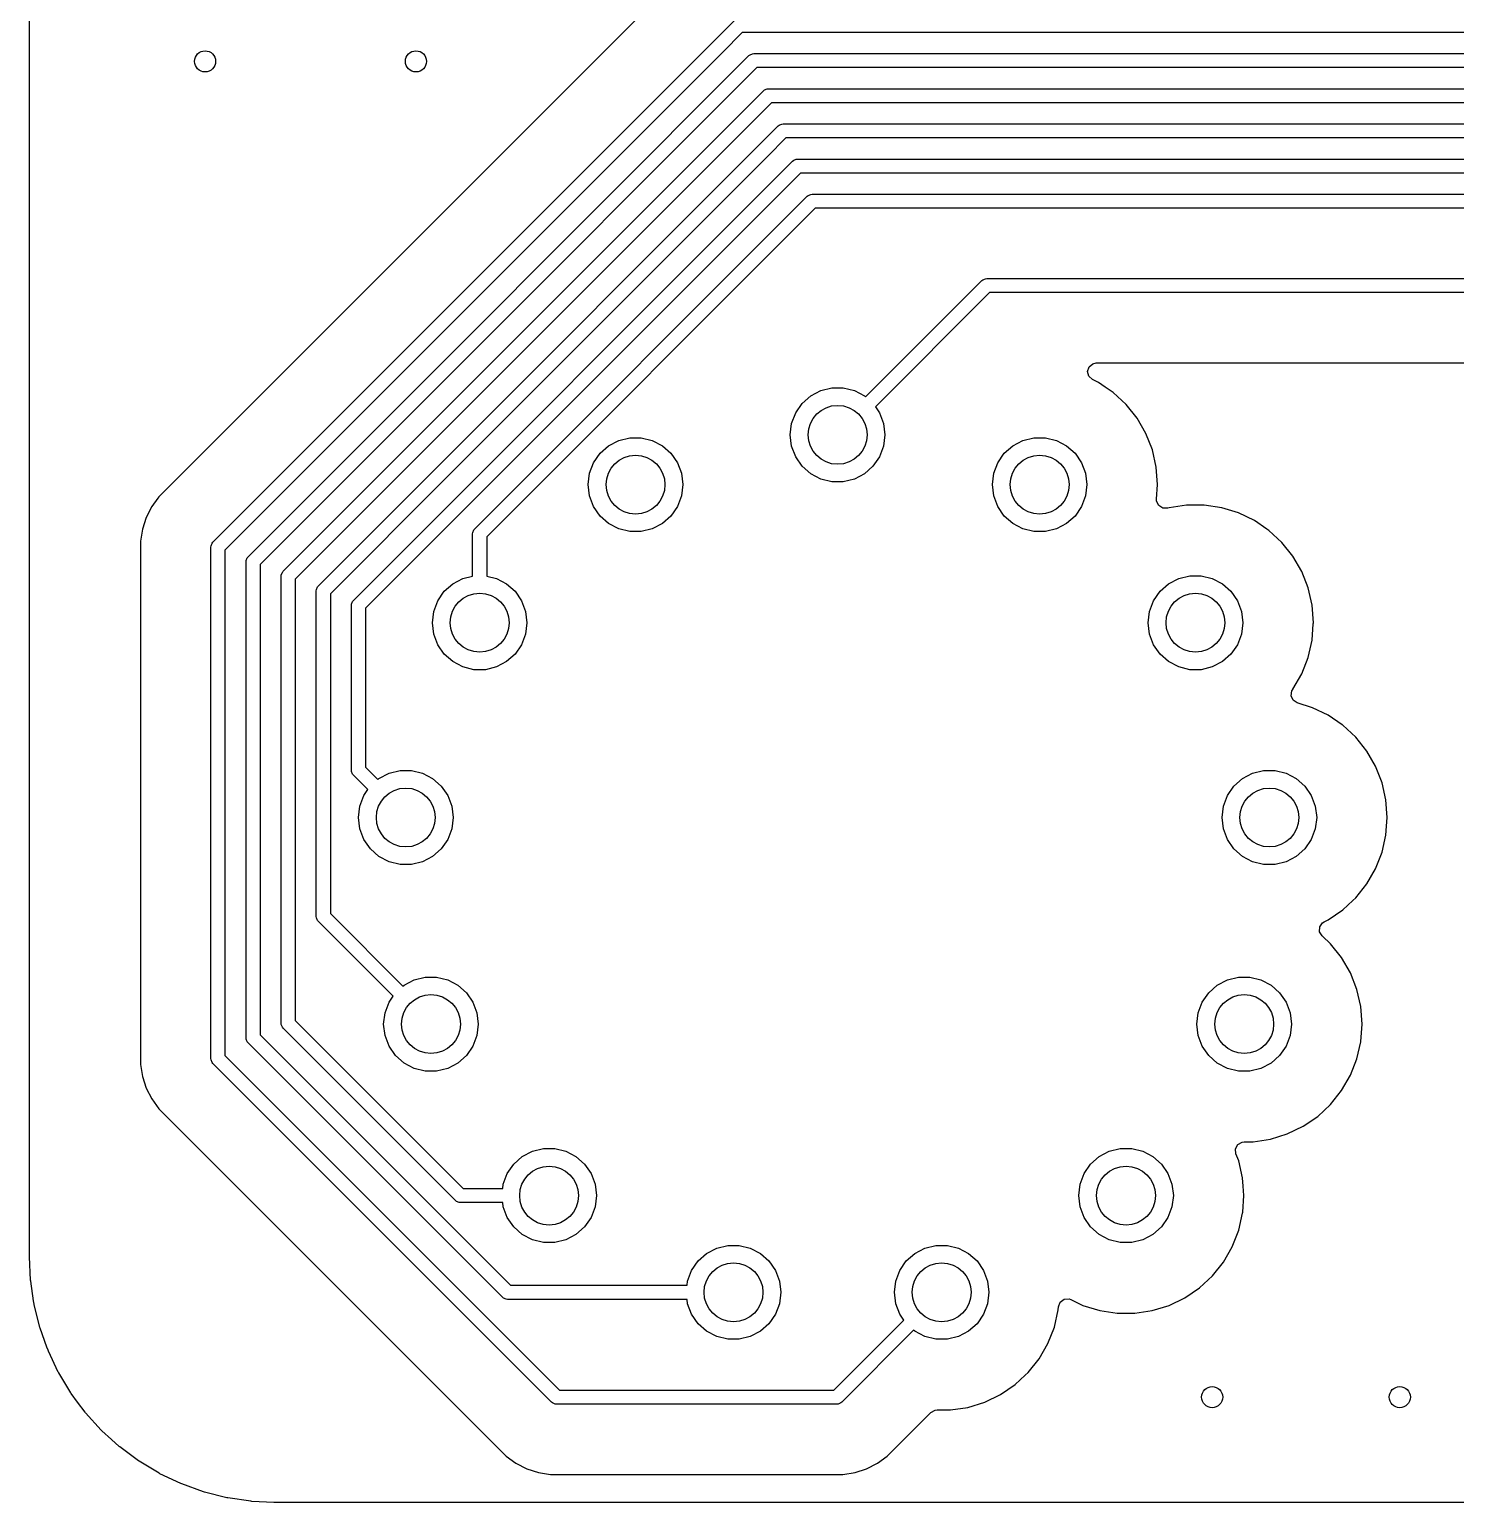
# Model space of a CAD drawing. Extents: x 2.85 to 10.26, y -4.55 to -2.42.
# Drawn here: x 2.854 to 3.653, y -4.547 to -3.722 of the extents above; entities that cross this region are included whole.
import ezdxf

# ---------------------------------------------------------------- set-up
doc = ezdxf.new("R2010")
doc.units = 0
doc.header["$MEASUREMENT"] = 0
doc.layers.add('BLACK', color=7, linetype='CONTINUOUS')

msp = doc.modelspace()

# ---------------------------------------------------------------- linework, layer by layer
at = {"layer": 'BLACK', "linetype": 'CONTINUOUS'}
for p, q in [((2.85435, -4.40933), (2.85435, -3.62693)), ((3.20697, -3.70392), (2.93172, -3.97916)), ((3.23723, -3.72936), (3.2493, -3.71729)), ((3.25371, -3.72402), (3.2428, -3.73493)), ((3.99506, -3.72402), (3.25371, -3.72402)), ((2.95716, -4.00943), (3.23723, -3.72936)), ((3.2428, -3.73493), (2.96388, -4.01384)), ((3.23723, -3.72936), (3.23723, -3.72936)), ((3.2428, -3.73493), (3.2428, -3.73493)), ((3.25745, -3.73698), (3.25805, -3.73649)), ((3.25805, -3.73649), (3.25947, -3.7359)), ((3.25947, -3.7359), (3.26023, -3.73583)), ((3.26023, -3.73583), (4.00158, -3.73583)), ((3.08383, -3.9106), (3.25745, -3.73698)), ((3.26186, -3.7437), (3.0894, -3.91617)), ((4.00321, -3.7437), (3.26186, -3.7437)), ((3.16184, -3.86043), (3.2656, -3.75666)), ((3.2656, -3.75666), (3.2662, -3.75618)), ((3.2662, -3.75618), (3.26762, -3.75559)), ((3.26762, -3.75559), (3.26839, -3.75551)), ((3.26839, -3.75551), (4.00973, -3.75551)), ((3.27002, -3.76339), (3.1674, -3.866)), ((4.01137, -3.76339), (3.27002, -3.76339)), ((3.26223, -3.78788), (3.27376, -3.77635)), ((3.27376, -3.77635), (3.27435, -3.77586)), ((3.27435, -3.77586), (3.27477, -3.77569)), ((3.27477, -3.77569), (3.27577, -3.77527)), ((3.27577, -3.77527), (3.27654, -3.7752)), ((3.27654, -3.7752), (4.01789, -3.7752)), ((3.27817, -3.78307), (3.26779, -3.79345)), ((4.01952, -3.78307), (3.27817, -3.78307)), ((3.08214, -3.96797), (3.26223, -3.78788)), ((3.26779, -3.79345), (3.08771, -3.97353)), ((3.0359, -4.04204), (3.28191, -3.79603)), ((3.28633, -3.80276), (3.04262, -4.04646)), ((3.28191, -3.79603), (3.28251, -3.79555)), ((3.28251, -3.79555), (3.28393, -3.79496)), ((3.28393, -3.79496), (3.28469, -3.79488)), ((3.28469, -3.79488), (4.02604, -3.79488)), ((4.02767, -3.80276), (3.28633, -3.80276)), ((3.1038, -4.00198), (3.29006, -3.81572)), ((3.29006, -3.81572), (3.29066, -3.81523)), ((3.29066, -3.81523), (3.29208, -3.81464)), ((3.29208, -3.81464), (3.29285, -3.81457)), ((3.29285, -3.81457), (3.9563, -3.81457)), ((3.29448, -3.82244), (3.11052, -4.0064)), ((3.95516, -3.82244), (3.29448, -3.82244)), ((2.99653, -4.02574), (3.16184, -3.86043)), ((3.16184, -3.86043), (3.16184, -3.86043)), ((3.1674, -3.866), (3.00325, -4.03015)), ((3.1674, -3.866), (3.1674, -3.866)), ((3.32277, -3.92806), (3.38787, -3.86296)), ((3.38787, -3.86296), (3.38846, -3.86247)), ((3.38846, -3.86247), (3.38853, -3.86245)), ((3.38853, -3.86245), (3.38988, -3.86189)), ((3.38988, -3.86189), (3.39065, -3.86181)), ((3.39065, -3.86181), (3.7406, -3.86181)), ((3.39228, -3.86969), (3.32827, -3.9337)), ((3.7406, -3.86969), (3.39228, -3.86969)), ((3.44799, -3.91123), (3.45011, -3.90948)), ((3.45011, -3.90948), (3.45204, -3.90907)), ((3.45204, -3.90907), (3.71319, -3.90907)), ((2.97685, -4.01758), (3.08383, -3.9106)), ((3.0894, -3.91617), (2.98357, -4.022)), ((3.08383, -3.9106), (3.08383, -3.9106)), ((3.0894, -3.91617), (3.0894, -3.91617)), ((3.44716, -3.91386), (3.44799, -3.91123)), ((3.44788, -3.91651), (3.44716, -3.91386)), ((3.44993, -3.91836), (3.44788, -3.91651)), ((3.45332, -3.91999), (3.44993, -3.91836)), ((3.29203, -3.9275), (3.29769, -3.92454)), ((3.29769, -3.92454), (3.30389, -3.92301)), ((3.30389, -3.92301), (3.31028, -3.92301)), ((3.31028, -3.92301), (3.31648, -3.92454)), ((3.31648, -3.92454), (3.32214, -3.9275)), ((3.45704, -3.92253), (3.45332, -3.91999)), ((3.45332, -3.91999), (3.45332, -3.91999)), ((3.45332, -3.91999), (3.45332, -3.91999)), ((3.46148, -3.92555), (3.45704, -3.92253)), ((3.46872, -3.93227), (3.46148, -3.92555)), ((3.28362, -3.937), (3.28725, -3.93174)), ((3.28725, -3.93174), (3.29203, -3.9275)), ((3.32214, -3.9275), (3.32277, -3.92806)), ((3.32827, -3.9337), (3.33055, -3.937)), ((3.47488, -3.93999), (3.46872, -3.93227)), ((3.46872, -3.93227), (3.46872, -3.93227)), ((3.46872, -3.93227), (3.46872, -3.93227)), ((3.28059, -3.94931), (3.28136, -3.94297)), ((3.28136, -3.94297), (3.28362, -3.937)), ((3.33055, -3.937), (3.33282, -3.94297)), ((3.33282, -3.94297), (3.33359, -3.94931)), ((3.47982, -3.94854), (3.47488, -3.93999)), ((3.18449, -3.95244), (3.19069, -3.95091)), ((3.19069, -3.95091), (3.19708, -3.95091)), ((3.19708, -3.95091), (3.20328, -3.95244)), ((3.28136, -3.95566), (3.28059, -3.94931)), ((3.33359, -3.94931), (3.33282, -3.95566)), ((3.41089, -3.95244), (3.41709, -3.95091)), ((3.41709, -3.95091), (3.42348, -3.95091)), ((3.42348, -3.95091), (3.42968, -3.95244)), ((3.48343, -3.95774), (3.47982, -3.94854)), ((3.17405, -3.95964), (3.17883, -3.9554)), ((3.17883, -3.9554), (3.18449, -3.95244)), ((3.20328, -3.95244), (3.20894, -3.9554)), ((3.20894, -3.9554), (3.21372, -3.95964)), ((3.28362, -3.96163), (3.28136, -3.95566)), ((3.33282, -3.95566), (3.33055, -3.96163)), ((3.40045, -3.95964), (3.40523, -3.9554)), ((3.40523, -3.9554), (3.41089, -3.95244)), ((3.42968, -3.95244), (3.43534, -3.9554)), ((3.43534, -3.9554), (3.44012, -3.95964)), ((3.48562, -3.96737), (3.48343, -3.95774)), ((3.16816, -3.97087), (3.17042, -3.9649)), ((3.17042, -3.9649), (3.17405, -3.95964)), ((3.21372, -3.95964), (3.21735, -3.9649)), ((3.21735, -3.9649), (3.21962, -3.97087)), ((3.28725, -3.96689), (3.28362, -3.96163)), ((3.29203, -3.97112), (3.28725, -3.96689)), ((3.32692, -3.96689), (3.32214, -3.97112)), ((3.33055, -3.96163), (3.32692, -3.96689)), ((3.39456, -3.97087), (3.39682, -3.9649)), ((3.39682, -3.9649), (3.40045, -3.95964)), ((3.44012, -3.95964), (3.44375, -3.9649)), ((3.44375, -3.9649), (3.44602, -3.97087)), ((3.48636, -3.97721), (3.48562, -3.96737)), ((3.48562, -3.96737), (3.48562, -3.96737)), ((3.48562, -3.96737), (3.48562, -3.96737)), ((3.01622, -4.03389), (3.08214, -3.96797)), ((3.08771, -3.97353), (3.02294, -4.0383)), ((3.08214, -3.96797), (3.08214, -3.96797)), ((3.08771, -3.97353), (3.08771, -3.97353)), ((3.16739, -3.97721), (3.16816, -3.97087)), ((3.21962, -3.97087), (3.22039, -3.97721)), ((3.29769, -3.97409), (3.29203, -3.97112)), ((3.30389, -3.97562), (3.29769, -3.97409)), ((3.31028, -3.97562), (3.30389, -3.97562)), ((3.31648, -3.97409), (3.31028, -3.97562)), ((3.32214, -3.97112), (3.31648, -3.97409)), ((3.39379, -3.97721), (3.39456, -3.97087)), ((3.44602, -3.97087), (3.44679, -3.97721)), ((2.9269, -3.98399), (2.92632, -3.98478)), ((2.93172, -3.97916), (2.9269, -3.98399)), ((2.9269, -3.98399), (2.9269, -3.98399)), ((2.9269, -3.98399), (2.9269, -3.98399)), ((3.16816, -3.98356), (3.16739, -3.97721)), ((3.17042, -3.98953), (3.16816, -3.98356)), ((3.21962, -3.98356), (3.21735, -3.98953)), ((3.22039, -3.97721), (3.21962, -3.98356)), ((3.39456, -3.98356), (3.39379, -3.97721)), ((3.39682, -3.98953), (3.39456, -3.98356)), ((3.44602, -3.98356), (3.44375, -3.98953)), ((3.44679, -3.97721), (3.44602, -3.98356)), ((3.48575, -3.98532), (3.48636, -3.97721)), ((3.48636, -3.97721), (3.48636, -3.97721)), ((2.92289, -3.9895), (2.91979, -3.99558)), ((2.92632, -3.98478), (2.92289, -3.9895)), ((3.17405, -3.99479), (3.17042, -3.98953)), ((3.21735, -3.98953), (3.21372, -3.99479)), ((3.40045, -3.99479), (3.39682, -3.98953)), ((3.44375, -3.98953), (3.44012, -3.99479)), ((3.4858, -3.98644), (3.48575, -3.98532)), ((3.48698, -3.98893), (3.4858, -3.98644)), ((3.48931, -3.99039), (3.48698, -3.98893)), ((3.49206, -3.99035), (3.48931, -3.99039)), ((3.49288, -3.9901), (3.49206, -3.99035)), ((3.50265, -3.98862), (3.49288, -3.9901)), ((3.49288, -3.9901), (3.49288, -3.9901)), ((3.51252, -3.98862), (3.50265, -3.98862)), ((3.50265, -3.98862), (3.50265, -3.98862)), ((3.52229, -3.9901), (3.51252, -3.98862)), ((3.51252, -3.98862), (3.51252, -3.98862)), ((3.53173, -3.99301), (3.52229, -3.9901)), ((3.52229, -3.9901), (3.52229, -3.9901)), ((2.91979, -3.99558), (2.91769, -4.00207)), ((3.17883, -3.99902), (3.17405, -3.99479)), ((3.18449, -4.00199), (3.17883, -3.99902)), ((3.20894, -3.99902), (3.20328, -4.00199)), ((3.21372, -3.99479), (3.20894, -3.99902)), ((3.40523, -3.99902), (3.40045, -3.99479)), ((3.41089, -4.00199), (3.40523, -3.99902)), ((3.43534, -3.99902), (3.42968, -4.00199)), ((3.44012, -3.99479), (3.43534, -3.99902)), ((3.54062, -3.99729), (3.53173, -3.99301)), ((3.53173, -3.99301), (3.53173, -3.99301)), ((3.54763, -4.00207), (3.54062, -3.99729)), ((3.54062, -3.99729), (3.54062, -3.99729)), ((3.54062, -3.99729), (3.54062, -3.99729)), ((3.54062, -3.99729), (3.54062, -3.99729)), ((2.91769, -4.00207), (2.91662, -4.0088)), ((2.91662, -4.0088), (2.91662, -4.30194)), ((3.10265, -4.00477), (3.10273, -4.004)), ((3.10265, -4.02839), (3.10265, -4.00477)), ((3.10273, -4.004), (3.10331, -4.00258)), ((3.10331, -4.00258), (3.1038, -4.00198)), ((3.11052, -4.0064), (3.11052, -4.02839)), ((3.19069, -4.00352), (3.18449, -4.00199)), ((3.19708, -4.00352), (3.19069, -4.00352)), ((3.20328, -4.00199), (3.19708, -4.00352)), ((3.41709, -4.00352), (3.41089, -4.00199)), ((3.42348, -4.00352), (3.41709, -4.00352)), ((3.42968, -4.00199), (3.42348, -4.00352)), ((3.54878, -4.00285), (3.54763, -4.00207)), ((3.55602, -4.00957), (3.54878, -4.00285)), ((2.95601, -4.01221), (2.95609, -4.01144)), ((2.95601, -4.29853), (2.95601, -4.01221)), ((2.95609, -4.01144), (2.95667, -4.01002)), ((2.95667, -4.01002), (2.95716, -4.00943)), ((2.96388, -4.01384), (2.96388, -4.2969)), ((3.56218, -4.01729), (3.55602, -4.00957)), ((3.55602, -4.00957), (3.55602, -4.00957)), ((3.55602, -4.00957), (3.55602, -4.00957)), ((3.56712, -4.02584), (3.56218, -4.01729)), ((2.97569, -4.02037), (2.97577, -4.0196)), ((2.97569, -4.287), (2.97569, -4.02037)), ((2.97577, -4.0196), (2.97636, -4.01818)), ((2.97636, -4.01818), (2.97685, -4.01758)), ((2.98357, -4.022), (2.98357, -4.28537)), ((2.99538, -4.02852), (2.99546, -4.02775)), ((2.99538, -4.27884), (2.99538, -4.02852)), ((2.99546, -4.02775), (2.99604, -4.02633)), ((2.99604, -4.02633), (2.99653, -4.02574)), ((3.00325, -4.03015), (3.00325, -4.27721)), ((3.08675, -4.03694), (3.09153, -4.0327)), ((3.09153, -4.0327), (3.09719, -4.02974)), ((3.09719, -4.02974), (3.10265, -4.02839)), ((3.11052, -4.02839), (3.11598, -4.02974)), ((3.11598, -4.02974), (3.12164, -4.0327)), ((3.12164, -4.0327), (3.12642, -4.03694)), ((3.48775, -4.03694), (3.49253, -4.0327)), ((3.49253, -4.0327), (3.49819, -4.02974)), ((3.49819, -4.02974), (3.50439, -4.02821)), ((3.50439, -4.02821), (3.51078, -4.02821)), ((3.51078, -4.02821), (3.51698, -4.02974)), ((3.51698, -4.02974), (3.52264, -4.0327)), ((3.52264, -4.0327), (3.52742, -4.03694)), ((3.57073, -4.03504), (3.56712, -4.02584)), ((3.01506, -4.03667), (3.01514, -4.0359)), ((3.01506, -4.21903), (3.01506, -4.03667)), ((3.01514, -4.0359), (3.01573, -4.03449)), ((3.01573, -4.03449), (3.01622, -4.03389)), ((3.02294, -4.0383), (3.02294, -4.2174)), ((3.03541, -4.04264), (3.0359, -4.04204)), ((3.08312, -4.0422), (3.08675, -4.03694)), ((3.12642, -4.03694), (3.13005, -4.0422)), ((3.48412, -4.0422), (3.48775, -4.03694)), ((3.52742, -4.03694), (3.53105, -4.0422)), ((3.57292, -4.04467), (3.57073, -4.03504)), ((3.03475, -4.04483), (3.03483, -4.04406)), ((3.03475, -4.13711), (3.03475, -4.04483)), ((3.03483, -4.04406), (3.03541, -4.04264)), ((3.04262, -4.04646), (3.04262, -4.13548)), ((3.08009, -4.05451), (3.08086, -4.04817)), ((3.08086, -4.04817), (3.08312, -4.0422)), ((3.13005, -4.0422), (3.13232, -4.04817)), ((3.13232, -4.04817), (3.13309, -4.05451)), ((3.48109, -4.05451), (3.48186, -4.04817)), ((3.48186, -4.04817), (3.48412, -4.0422)), ((3.53105, -4.0422), (3.53332, -4.04817)), ((3.53332, -4.04817), (3.53409, -4.05451)), ((3.57366, -4.05451), (3.57292, -4.04467)), ((3.57292, -4.04467), (3.57292, -4.04467)), ((3.57292, -4.04467), (3.57292, -4.04467)), ((3.08086, -4.06086), (3.08009, -4.05451)), ((3.13309, -4.05451), (3.13232, -4.06086)), ((3.48186, -4.06086), (3.48109, -4.05451)), ((3.53409, -4.05451), (3.53332, -4.06086)), ((3.57292, -4.06436), (3.57361, -4.05522)), ((3.57361, -4.05522), (3.57366, -4.05451)), ((3.57366, -4.05451), (3.57366, -4.05451)), ((3.08312, -4.06683), (3.08086, -4.06086)), ((3.08675, -4.07209), (3.08312, -4.06683)), ((3.13005, -4.06683), (3.12642, -4.07209)), ((3.13232, -4.06086), (3.13005, -4.06683)), ((3.48412, -4.06683), (3.48186, -4.06086)), ((3.48775, -4.07209), (3.48412, -4.06683)), ((3.53105, -4.06683), (3.52742, -4.07209)), ((3.53332, -4.06086), (3.53105, -4.06683)), ((3.57073, -4.07399), (3.57292, -4.06436)), ((3.09153, -4.07632), (3.08675, -4.07209)), ((3.12642, -4.07209), (3.12164, -4.07632)), ((3.49253, -4.07632), (3.48775, -4.07209)), ((3.52742, -4.07209), (3.52264, -4.07632)), ((3.56712, -4.08318), (3.57073, -4.07399)), ((3.09719, -4.07929), (3.09153, -4.07632)), ((3.10339, -4.08082), (3.09719, -4.07929)), ((3.10978, -4.08082), (3.10339, -4.08082)), ((3.11598, -4.07929), (3.10978, -4.08082)), ((3.12164, -4.07632), (3.11598, -4.07929)), ((3.49819, -4.07929), (3.49253, -4.07632)), ((3.50439, -4.08082), (3.49819, -4.07929)), ((3.51078, -4.08082), (3.50439, -4.08082)), ((3.51698, -4.07929), (3.51078, -4.08082)), ((3.52264, -4.07632), (3.51698, -4.07929)), ((3.56218, -4.09173), (3.56712, -4.08318)), ((3.56114, -4.09542), (3.56157, -4.09271)), ((3.56225, -4.09794), (3.56114, -4.09542)), ((3.56157, -4.09271), (3.56208, -4.09189)), ((3.56208, -4.09189), (3.56215, -4.09178)), ((3.56208, -4.09189), (3.56208, -4.09189)), ((3.56215, -4.09178), (3.56217, -4.09175)), ((3.56217, -4.09175), (3.56218, -4.09173)), ((3.56454, -4.09946), (3.56225, -4.09794)), ((3.57313, -4.10211), (3.56454, -4.09946)), ((3.58202, -4.10639), (3.57313, -4.10211)), ((3.57313, -4.10211), (3.57313, -4.10211)), ((3.58974, -4.11165), (3.58202, -4.10639)), ((3.58202, -4.10639), (3.58202, -4.10639)), ((3.58202, -4.10639), (3.58202, -4.10639)), ((3.58202, -4.10639), (3.58202, -4.10639)), ((3.59018, -4.11195), (3.58974, -4.11165)), ((3.59742, -4.11867), (3.59018, -4.11195)), ((3.60358, -4.12639), (3.59742, -4.11867)), ((3.59742, -4.11867), (3.59742, -4.11867)), ((3.59742, -4.11867), (3.59742, -4.11867)), ((3.60852, -4.13494), (3.60358, -4.12639)), ((3.03483, -4.13788), (3.03475, -4.13711)), ((3.03541, -4.1393), (3.03483, -4.13788)), ((3.0359, -4.1399), (3.03541, -4.1393)), ((3.044, -4.148), (3.0359, -4.1399)), ((3.04262, -4.13548), (3.0495, -4.14236)), ((3.05013, -4.1418), (3.05579, -4.13884)), ((3.05579, -4.13884), (3.06199, -4.13731)), ((3.06199, -4.13731), (3.06838, -4.13731)), ((3.06838, -4.13731), (3.07458, -4.13884)), ((3.07458, -4.13884), (3.08024, -4.1418)), ((3.53393, -4.1418), (3.53959, -4.13884)), ((3.53959, -4.13884), (3.54579, -4.13731)), ((3.54579, -4.13731), (3.55218, -4.13731)), ((3.55218, -4.13731), (3.55838, -4.13884)), ((3.55838, -4.13884), (3.56404, -4.1418)), ((3.61213, -4.14414), (3.60852, -4.13494)), ((3.04172, -4.1513), (3.044, -4.148)), ((3.0495, -4.14236), (3.05013, -4.1418)), ((3.08024, -4.1418), (3.08502, -4.14604)), ((3.08502, -4.14604), (3.08865, -4.1513)), ((3.52552, -4.1513), (3.52915, -4.14604)), ((3.52915, -4.14604), (3.53393, -4.1418)), ((3.56404, -4.1418), (3.56882, -4.14604)), ((3.56882, -4.14604), (3.57245, -4.1513)), ((3.61432, -4.15377), (3.61213, -4.14414)), ((3.03869, -4.16361), (3.03946, -4.15727)), ((3.03946, -4.15727), (3.04172, -4.1513)), ((3.08865, -4.1513), (3.09092, -4.15727)), ((3.09092, -4.15727), (3.09169, -4.16361)), ((3.52249, -4.16361), (3.52326, -4.15727)), ((3.52326, -4.15727), (3.52552, -4.1513)), ((3.57245, -4.1513), (3.57472, -4.15727)), ((3.57472, -4.15727), (3.57549, -4.16361)), ((3.61506, -4.16361), (3.61432, -4.15377)), ((3.61432, -4.15377), (3.61432, -4.15377)), ((3.61432, -4.15377), (3.61432, -4.15377)), ((3.03946, -4.16996), (3.03869, -4.16361)), ((3.09169, -4.16361), (3.09092, -4.16996)), ((3.52326, -4.16996), (3.52249, -4.16361)), ((3.57549, -4.16361), (3.57472, -4.16996)), ((3.61469, -4.1685), (3.61506, -4.16361)), ((3.61506, -4.16361), (3.61506, -4.16361)), ((3.04172, -4.17593), (3.03946, -4.16996)), ((3.09092, -4.16996), (3.08865, -4.17593)), ((3.52552, -4.17593), (3.52326, -4.16996)), ((3.57472, -4.16996), (3.57245, -4.17593)), ((3.61213, -4.18309), (3.61432, -4.17346)), ((3.61432, -4.17346), (3.61469, -4.1685)), ((3.04535, -4.18119), (3.04172, -4.17593)), ((3.05013, -4.18542), (3.04535, -4.18119)), ((3.08502, -4.18119), (3.08024, -4.18542)), ((3.08865, -4.17593), (3.08502, -4.18119)), ((3.52915, -4.18119), (3.52552, -4.17593)), ((3.53393, -4.18542), (3.52915, -4.18119)), ((3.56882, -4.18119), (3.56404, -4.18542)), ((3.57245, -4.17593), (3.56882, -4.18119)), ((3.05579, -4.18839), (3.05013, -4.18542)), ((3.06199, -4.18992), (3.05579, -4.18839)), ((3.06838, -4.18992), (3.06199, -4.18992)), ((3.07458, -4.18839), (3.06838, -4.18992)), ((3.08024, -4.18542), (3.07458, -4.18839)), ((3.53959, -4.18839), (3.53393, -4.18542)), ((3.54579, -4.18992), (3.53959, -4.18839)), ((3.55218, -4.18992), (3.54579, -4.18992)), ((3.55838, -4.18839), (3.55218, -4.18992)), ((3.56404, -4.18542), (3.55838, -4.18839)), ((3.60852, -4.19228), (3.61213, -4.18309)), ((3.60358, -4.20083), (3.60852, -4.19228)), ((3.59742, -4.20856), (3.60358, -4.20083)), ((3.58202, -4.22084), (3.59018, -4.21527)), ((3.59018, -4.21527), (3.5958, -4.21006)), ((3.5958, -4.21006), (3.59742, -4.20856)), ((3.59742, -4.20856), (3.59742, -4.20856)), ((3.59742, -4.20856), (3.59742, -4.20856)), ((3.01514, -4.2198), (3.01506, -4.21903)), ((3.01573, -4.22122), (3.01514, -4.2198)), ((3.01622, -4.22181), (3.01573, -4.22122)), ((3.0581, -4.2637), (3.01622, -4.22181)), ((3.02294, -4.2174), (3.0636, -4.25806)), ((3.57721, -4.22481), (3.57878, -4.22254)), ((3.57878, -4.22254), (3.57973, -4.22194)), ((3.57973, -4.22194), (3.58202, -4.22084)), ((3.57712, -4.22756), (3.57721, -4.22481)), ((3.57852, -4.22992), (3.57712, -4.22756)), ((3.57868, -4.23007), (3.57852, -4.22992)), ((3.58332, -4.23437), (3.57868, -4.23007)), ((3.58948, -4.24209), (3.58332, -4.23437)), ((3.58332, -4.23437), (3.58332, -4.23437)), ((3.58332, -4.23437), (3.58332, -4.23437)), ((3.59442, -4.25064), (3.58948, -4.24209)), ((3.06423, -4.2575), (3.06989, -4.25454)), ((3.06989, -4.25454), (3.07609, -4.25301)), ((3.07609, -4.25301), (3.08248, -4.25301)), ((3.08248, -4.25301), (3.08868, -4.25454)), ((3.08868, -4.25454), (3.09434, -4.2575)), ((3.51983, -4.2575), (3.52549, -4.25454)), ((3.52549, -4.25454), (3.53169, -4.25301)), ((3.53169, -4.25301), (3.53808, -4.25301)), ((3.53808, -4.25301), (3.54428, -4.25454)), ((3.54428, -4.25454), (3.54994, -4.2575)), ((3.59803, -4.25984), (3.59442, -4.25064)), ((3.05582, -4.267), (3.0581, -4.2637)), ((3.0636, -4.25806), (3.06423, -4.2575)), ((3.09434, -4.2575), (3.09912, -4.26174)), ((3.09912, -4.26174), (3.10275, -4.267)), ((3.51142, -4.267), (3.51505, -4.26174)), ((3.51505, -4.26174), (3.51983, -4.2575)), ((3.54994, -4.2575), (3.55472, -4.26174)), ((3.55472, -4.26174), (3.55835, -4.267)), ((3.60022, -4.26947), (3.59803, -4.25984)), ((3.05279, -4.27931), (3.05356, -4.27297)), ((3.05356, -4.27297), (3.05582, -4.267)), ((3.10275, -4.267), (3.10502, -4.27297)), ((3.10502, -4.27297), (3.10579, -4.27931)), ((3.50839, -4.27931), (3.50916, -4.27297)), ((3.50916, -4.27297), (3.51142, -4.267)), ((3.55835, -4.267), (3.56062, -4.27297)), ((3.56062, -4.27297), (3.56139, -4.27931)), ((3.60096, -4.27931), (3.60022, -4.26947)), ((3.60022, -4.26947), (3.60022, -4.26947)), ((3.60022, -4.26947), (3.60022, -4.26947)), ((2.99546, -4.27961), (2.99538, -4.27884)), ((2.99604, -4.28103), (2.99546, -4.27961)), ((2.99653, -4.28163), (2.99604, -4.28103)), ((3.00325, -4.27721), (3.09742, -4.37138)), ((3.05356, -4.28566), (3.05279, -4.27931)), ((3.10579, -4.27931), (3.10502, -4.28566)), ((3.50916, -4.28566), (3.50839, -4.27931)), ((3.56139, -4.27931), (3.56062, -4.28566)), ((3.60023, -4.28905), (3.60096, -4.27931)), ((3.60096, -4.27931), (3.60096, -4.27931)), ((2.97577, -4.28777), (2.97569, -4.287)), ((2.97636, -4.28919), (2.97577, -4.28777)), ((2.97685, -4.28978), (2.97636, -4.28919)), ((2.98357, -4.28537), (3.12378, -4.42558)), ((3.093, -4.3781), (2.99653, -4.28163)), ((3.05582, -4.29163), (3.05356, -4.28566)), ((3.10502, -4.28566), (3.10275, -4.29163)), ((3.51142, -4.29163), (3.50916, -4.28566)), ((3.56062, -4.28566), (3.55835, -4.29163)), ((3.59803, -4.29879), (3.60022, -4.28916)), ((3.60022, -4.28916), (3.60023, -4.28905)), ((2.96388, -4.2969), (3.15124, -4.48425)), ((3.11936, -4.4323), (2.97685, -4.28978)), ((3.05945, -4.29689), (3.05582, -4.29163)), ((3.06423, -4.30112), (3.05945, -4.29689)), ((3.09912, -4.29689), (3.09434, -4.30112)), ((3.10275, -4.29163), (3.09912, -4.29689)), ((3.51505, -4.29689), (3.51142, -4.29163)), ((3.51983, -4.30112), (3.51505, -4.29689)), ((3.55472, -4.29689), (3.54994, -4.30112)), ((3.55835, -4.29163), (3.55472, -4.29689)), ((2.91662, -4.30194), (2.91768, -4.30865)), ((2.95609, -4.2993), (2.95601, -4.29853)), ((2.95667, -4.30072), (2.95609, -4.2993)), ((2.95716, -4.30131), (2.95667, -4.30072)), ((3.14682, -4.49097), (2.95716, -4.30131)), ((3.06989, -4.30409), (3.06423, -4.30112)), ((3.07609, -4.30562), (3.06989, -4.30409)), ((3.08248, -4.30562), (3.07609, -4.30562)), ((3.08868, -4.30409), (3.08248, -4.30562)), ((3.09434, -4.30112), (3.08868, -4.30409)), ((3.52549, -4.30409), (3.51983, -4.30112)), ((3.53169, -4.30562), (3.52549, -4.30409)), ((3.53808, -4.30562), (3.53169, -4.30562)), ((3.54428, -4.30409), (3.53808, -4.30562)), ((3.54994, -4.30112), (3.54428, -4.30409)), ((3.59442, -4.30798), (3.59803, -4.29879)), ((2.91768, -4.30865), (2.91769, -4.30867)), ((2.91769, -4.30867), (2.91979, -4.31516)), ((3.58948, -4.31653), (3.59442, -4.30798)), ((2.91979, -4.31516), (2.92289, -4.32124)), ((2.92289, -4.32124), (2.9269, -4.32675)), ((3.58332, -4.32426), (3.58948, -4.31653)), ((2.9269, -4.32675), (3.11656, -4.51641)), ((3.57608, -4.33097), (3.58332, -4.32426)), ((3.55903, -4.34082), (3.56792, -4.33654)), ((3.56792, -4.33654), (3.57608, -4.33097)), ((3.53003, -4.34913), (3.5313, -4.34669)), ((3.5313, -4.34669), (3.53369, -4.34533)), ((3.53369, -4.34533), (3.53481, -4.3452)), ((3.53481, -4.3452), (3.53982, -4.3452)), ((3.53982, -4.3452), (3.54959, -4.34373)), ((3.53982, -4.3452), (3.53982, -4.3452)), ((3.53982, -4.3452), (3.53982, -4.3452)), ((3.54959, -4.34373), (3.55903, -4.34082)), ((3.54959, -4.34373), (3.54959, -4.34373)), ((3.54959, -4.34373), (3.54959, -4.34373)), ((3.12565, -4.35774), (3.13043, -4.3535)), ((3.13043, -4.3535), (3.13609, -4.35054)), ((3.13609, -4.35054), (3.14229, -4.34901)), ((3.14229, -4.34901), (3.14868, -4.34901)), ((3.14868, -4.34901), (3.15488, -4.35054)), ((3.15488, -4.35054), (3.16054, -4.3535)), ((3.16054, -4.3535), (3.16532, -4.35774)), ((3.44885, -4.35774), (3.45363, -4.3535)), ((3.45363, -4.3535), (3.45929, -4.35054)), ((3.45929, -4.35054), (3.46549, -4.34901)), ((3.46549, -4.34901), (3.47188, -4.34901)), ((3.47188, -4.34901), (3.47808, -4.35054)), ((3.47808, -4.35054), (3.48374, -4.3535)), ((3.48374, -4.3535), (3.48852, -4.35774)), ((3.53027, -4.35187), (3.53003, -4.34913)), ((3.53183, -4.35584), (3.53027, -4.35187)), ((3.11976, -4.36897), (3.12202, -4.363)), ((3.12202, -4.363), (3.12565, -4.35774)), ((3.16532, -4.35774), (3.16895, -4.363)), ((3.16895, -4.363), (3.17122, -4.36897)), ((3.44296, -4.36897), (3.44522, -4.363)), ((3.44522, -4.363), (3.44885, -4.35774)), ((3.48852, -4.35774), (3.49215, -4.363)), ((3.49215, -4.363), (3.49442, -4.36897)), ((3.53402, -4.36547), (3.53183, -4.35584)), ((3.09742, -4.37138), (3.11946, -4.37138)), ((3.11946, -4.37138), (3.11976, -4.36897)), ((3.17122, -4.36897), (3.17199, -4.37531)), ((3.44219, -4.37531), (3.44296, -4.36897)), ((3.49442, -4.36897), (3.49519, -4.37531)), ((3.53437, -4.37008), (3.53402, -4.36547)), ((3.53402, -4.36547), (3.53402, -4.36547)), ((3.53402, -4.36547), (3.53402, -4.36547)), ((3.53476, -4.37531), (3.53437, -4.37008)), ((3.0936, -4.37859), (3.093, -4.3781)), ((3.09502, -4.37917), (3.0936, -4.37859)), ((3.09579, -4.37925), (3.09502, -4.37917)), ((3.11946, -4.37925), (3.09579, -4.37925)), ((3.11976, -4.38166), (3.11946, -4.37925)), ((3.17199, -4.37531), (3.17122, -4.38166)), ((3.44296, -4.38166), (3.44219, -4.37531)), ((3.49519, -4.37531), (3.49442, -4.38166)), ((3.53407, -4.38457), (3.53476, -4.37531)), ((3.53476, -4.37531), (3.53476, -4.37531)), ((3.12202, -4.38763), (3.11976, -4.38166)), ((3.12565, -4.39289), (3.12202, -4.38763)), ((3.16895, -4.38763), (3.16532, -4.39289)), ((3.17122, -4.38166), (3.16895, -4.38763)), ((3.44522, -4.38763), (3.44296, -4.38166)), ((3.44885, -4.39289), (3.44522, -4.38763)), ((3.49215, -4.38763), (3.48852, -4.39289)), ((3.49442, -4.38166), (3.49215, -4.38763)), ((3.53183, -4.39479), (3.53402, -4.38516)), ((3.53402, -4.38516), (3.53407, -4.38457)), ((3.13043, -4.39712), (3.12565, -4.39289)), ((3.16532, -4.39289), (3.16054, -4.39712)), ((3.45363, -4.39712), (3.44885, -4.39289)), ((3.48852, -4.39289), (3.48374, -4.39712)), ((3.52822, -4.40398), (3.53183, -4.39479)), ((3.13609, -4.40009), (3.13043, -4.39712)), ((3.14229, -4.40162), (3.13609, -4.40009)), ((3.14868, -4.40162), (3.14229, -4.40162)), ((3.15488, -4.40009), (3.14868, -4.40162)), ((3.16054, -4.39712), (3.15488, -4.40009)), ((3.23373, -4.4077), (3.23939, -4.40474)), ((3.23939, -4.40474), (3.24559, -4.40321)), ((3.24559, -4.40321), (3.25198, -4.40321)), ((3.25198, -4.40321), (3.25818, -4.40474)), ((3.25818, -4.40474), (3.26384, -4.4077)), ((3.35033, -4.4077), (3.35599, -4.40474)), ((3.35599, -4.40474), (3.36219, -4.40321)), ((3.36219, -4.40321), (3.36858, -4.40321)), ((3.36858, -4.40321), (3.37478, -4.40474)), ((3.37478, -4.40474), (3.38044, -4.4077)), ((3.45929, -4.40009), (3.45363, -4.39712)), ((3.46549, -4.40162), (3.45929, -4.40009)), ((3.47188, -4.40162), (3.46549, -4.40162)), ((3.47808, -4.40009), (3.47188, -4.40162)), ((3.48374, -4.39712), (3.47808, -4.40009)), ((3.52328, -4.41253), (3.52822, -4.40398)), ((2.85436, -4.40957), (2.85435, -4.40933)), ((2.855, -4.42271), (2.85436, -4.40957)), ((3.22532, -4.4172), (3.22895, -4.41194)), ((3.22895, -4.41194), (3.23373, -4.4077)), ((3.26384, -4.4077), (3.26862, -4.41194)), ((3.26862, -4.41194), (3.27225, -4.4172)), ((3.34192, -4.4172), (3.34555, -4.41194)), ((3.34555, -4.41194), (3.35033, -4.4077)), ((3.38044, -4.4077), (3.38522, -4.41194)), ((3.38522, -4.41194), (3.38885, -4.4172)), ((3.51712, -4.42026), (3.52328, -4.41253)), ((3.22306, -4.42317), (3.22532, -4.4172)), ((3.27225, -4.4172), (3.27452, -4.42317)), ((3.33966, -4.42317), (3.34192, -4.4172)), ((3.38885, -4.4172), (3.39112, -4.42317)), ((3.50988, -4.42697), (3.51712, -4.42026)), ((2.85505, -4.42319), (2.855, -4.42271)), ((2.85669, -4.43423), (2.85505, -4.42319)), ((3.12378, -4.42558), (3.22276, -4.42558)), ((3.22276, -4.42558), (3.22306, -4.42317)), ((3.27452, -4.42317), (3.27529, -4.42951)), ((3.27529, -4.42951), (3.27452, -4.43586)), ((3.33889, -4.42951), (3.33966, -4.42317)), ((3.33966, -4.43586), (3.33889, -4.42951)), ((3.39112, -4.42317), (3.39189, -4.42951)), ((3.39189, -4.42951), (3.39112, -4.43586)), ((3.50172, -4.43254), (3.50988, -4.42697)), ((2.85696, -4.43609), (2.85669, -4.43423)), ((2.85706, -4.43656), (2.85696, -4.43609)), ((2.86017, -4.44899), (2.85706, -4.43656)), ((3.11996, -4.43279), (3.11936, -4.4323)), ((3.12138, -4.43337), (3.11996, -4.43279)), ((3.12215, -4.43345), (3.12138, -4.43337)), ((3.22276, -4.43345), (3.12215, -4.43345)), ((3.22306, -4.43586), (3.22276, -4.43345)), ((3.22532, -4.44183), (3.22306, -4.43586)), ((3.27452, -4.43586), (3.27225, -4.44183)), ((3.34192, -4.44183), (3.33966, -4.43586)), ((3.39112, -4.43586), (3.38885, -4.44183)), ((3.43072, -4.43936), (3.43085, -4.43762)), ((3.43085, -4.43762), (3.43182, -4.43505)), ((3.43182, -4.43505), (3.43403, -4.43341)), ((3.43403, -4.43341), (3.43678, -4.43322)), ((3.43678, -4.43322), (3.43784, -4.43359)), ((3.43784, -4.43359), (3.44455, -4.43682)), ((3.44455, -4.43682), (3.45398, -4.43973)), ((3.48339, -4.43973), (3.49283, -4.43682)), ((3.49283, -4.43682), (3.50172, -4.43254)), ((3.22895, -4.44709), (3.22532, -4.44183)), ((3.27225, -4.44183), (3.26862, -4.44709)), ((3.30508, -4.48425), (3.3442, -4.44513)), ((3.3442, -4.44513), (3.34192, -4.44183)), ((3.38885, -4.44183), (3.38522, -4.44709)), ((3.42853, -4.44899), (3.43072, -4.43936)), ((3.45398, -4.43973), (3.45398, -4.43973)), ((3.45398, -4.43973), (3.45398, -4.43973)), ((3.45398, -4.43973), (3.46375, -4.4412)), ((3.46375, -4.4412), (3.46375, -4.4412)), ((3.46375, -4.4412), (3.46375, -4.4412)), ((3.46375, -4.4412), (3.46375, -4.4412)), ((3.46375, -4.4412), (3.47362, -4.4412)), ((3.47362, -4.4412), (3.48339, -4.43973)), ((3.47362, -4.4412), (3.47362, -4.4412)), ((3.47362, -4.4412), (3.47362, -4.4412)), ((3.48339, -4.43973), (3.48339, -4.43973)), ((3.48339, -4.43973), (3.48339, -4.43973)), ((2.86022, -4.44921), (2.86017, -4.44899)), ((2.86036, -4.44967), (2.86022, -4.44921)), ((2.86417, -4.46031), (2.86036, -4.44967)), ((3.23373, -4.45132), (3.22895, -4.44709)), ((3.23939, -4.45429), (3.23373, -4.45132)), ((3.24559, -4.45582), (3.23939, -4.45429)), ((3.25818, -4.45429), (3.25198, -4.45582)), ((3.26384, -4.45132), (3.25818, -4.45429)), ((3.26862, -4.44709), (3.26384, -4.45132)), ((3.3497, -4.45076), (3.30949, -4.49097)), ((3.35033, -4.45132), (3.3497, -4.45076)), ((3.35599, -4.45429), (3.35033, -4.45132)), ((3.36219, -4.45582), (3.35599, -4.45429)), ((3.37478, -4.45429), (3.36858, -4.45582)), ((3.38044, -4.45132), (3.37478, -4.45429)), ((3.38522, -4.44709), (3.38044, -4.45132)), ((3.42492, -4.45818), (3.42853, -4.44899)), ((2.86476, -4.46195), (2.86417, -4.46031)), ((2.86494, -4.46239), (2.86476, -4.46195)), ((2.87052, -4.47418), (2.86494, -4.46239)), ((3.25198, -4.45582), (3.24559, -4.45582)), ((3.36858, -4.45582), (3.36219, -4.45582)), ((3.41998, -4.46673), (3.42492, -4.45818)), ((3.41382, -4.47446), (3.41998, -4.46673)), ((2.87074, -4.4746), (2.87052, -4.47418)), ((2.87745, -4.48579), (2.87074, -4.4746)), ((3.40658, -4.48117), (3.4122, -4.47596)), ((3.4122, -4.47596), (3.41382, -4.47446)), ((3.41382, -4.47446), (3.41382, -4.47446)), ((3.41382, -4.47446), (3.41382, -4.47446)), ((2.87771, -4.48619), (2.87745, -4.48579)), ((2.8813, -4.49102), (2.87771, -4.48619)), ((3.15124, -4.48425), (3.30508, -4.48425)), ((3.38953, -4.49102), (3.39842, -4.48674)), ((3.39842, -4.48674), (3.40658, -4.48117)), ((2.88548, -4.49666), (2.8813, -4.49102)), ((3.14742, -4.49146), (3.14682, -4.49097)), ((3.14884, -4.49205), (3.14742, -4.49146)), ((3.14961, -4.49213), (3.14884, -4.49205)), ((3.30671, -4.49213), (3.14961, -4.49213)), ((3.30748, -4.49205), (3.30671, -4.49213)), ((3.3089, -4.49146), (3.30748, -4.49205)), ((3.30949, -4.49097), (3.3089, -4.49146)), ((3.35934, -4.49683), (3.36175, -4.49551)), ((3.36175, -4.49551), (3.36279, -4.4954)), ((3.36279, -4.4954), (3.37032, -4.4954)), ((3.37032, -4.4954), (3.38009, -4.49393)), ((3.37032, -4.4954), (3.37032, -4.4954)), ((3.37032, -4.4954), (3.37032, -4.4954)), ((3.38009, -4.49393), (3.38953, -4.49102)), ((3.38009, -4.49393), (3.38009, -4.49393)), ((3.38009, -4.49393), (3.38009, -4.49393)), ((2.88579, -4.49703), (2.88548, -4.49666)), ((2.89454, -4.50669), (2.88579, -4.49703)), ((3.33494, -4.52124), (3.35934, -4.49683)), ((2.89488, -4.50703), (2.89454, -4.50669)), ((2.90027, -4.51191), (2.89488, -4.50703)), ((2.90454, -4.51579), (2.90027, -4.51191)), ((2.90491, -4.51609), (2.90454, -4.51579)), ((2.91539, -4.52386), (2.90491, -4.51609)), ((3.11656, -4.51641), (3.12138, -4.52124)), ((2.91579, -4.52413), (2.91539, -4.52386)), ((2.92697, -4.53083), (2.91579, -4.52413)), ((3.12138, -4.52124), (3.1269, -4.52525)), ((3.1269, -4.52525), (3.13297, -4.52834)), ((3.13297, -4.52834), (3.13946, -4.53045)), ((3.31686, -4.53045), (3.32334, -4.52834)), ((3.32334, -4.52834), (3.32942, -4.52525)), ((3.32942, -4.52525), (3.33494, -4.52124)), ((2.9274, -4.53106), (2.92697, -4.53083)), ((2.93919, -4.53663), (2.9274, -4.53106)), ((2.93963, -4.53682), (2.93919, -4.53663)), ((2.95191, -4.54121), (2.93963, -4.53682)), ((3.13946, -4.53045), (3.1462, -4.53152)), ((3.1462, -4.53152), (3.1462, -4.53152)), ((3.1462, -4.53152), (3.31012, -4.53152)), ((3.31012, -4.53152), (3.31686, -4.53045)), ((3.31012, -4.53152), (3.31012, -4.53152)), ((2.95236, -4.54135), (2.95191, -4.54121)), ((2.96501, -4.54452), (2.95236, -4.54135)), ((2.96548, -4.54461), (2.96501, -4.54452)), ((2.97838, -4.54653), (2.96548, -4.54461)), ((2.97886, -4.54657), (2.97838, -4.54653)), ((2.99122, -4.54718), (2.97886, -4.54657)), ((2.99201, -4.54722), (2.99122, -4.54718)), ((2.99225, -4.54722), (2.99201, -4.54722)), ((5.78829, -4.54722), (2.99225, -4.54722))]:
    msp.add_line(p, q, dxfattribs=at)
at = {"layer": 'BLACK'}
for centre, radius in [((2.95276, -3.74016), 0.00591), ((3.07087, -3.74016), 0.00591), ((3.30709, -3.94931), 0.0165), ((3.19389, -3.97721), 0.0165), ((3.42029, -3.97721), 0.0165), ((3.10659, -4.05451), 0.0165), ((3.50759, -4.05451), 0.0165), ((3.06519, -4.16361), 0.0165), ((3.54899, -4.16361), 0.0165), ((3.07929, -4.27931), 0.0165), ((3.53489, -4.27931), 0.0165), ((3.14549, -4.37531), 0.0165), ((3.46869, -4.37531), 0.0165), ((3.24879, -4.42951), 0.0165), ((3.36539, -4.42951), 0.0165), ((3.51693, -4.48819), 0.00591), ((3.62205, -4.48819), 0.00591)]:
    msp.add_circle(centre, radius, dxfattribs=at)

doc.saveas('drawing.dxf')
